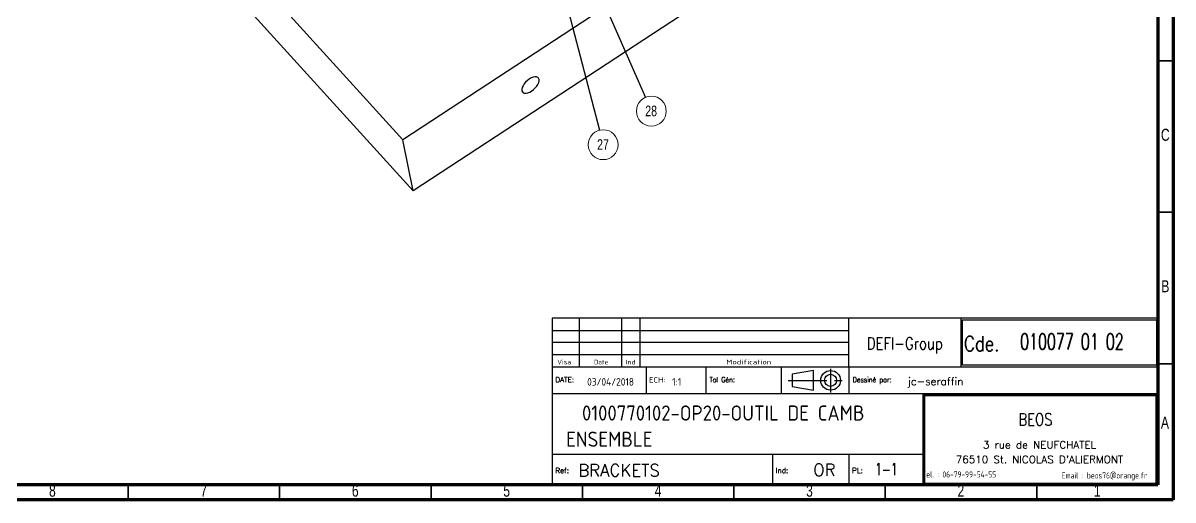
# Model space of a CAD drawing. Header units: millimetres. Extents: x 5 to 1512, y -497 to 895.
# Drawn here: x 1115.3 to 1495, y 5 to 162.5 of the extents above; entities that cross this region are included whole.
import ezdxf

# ---------------------------------------------------------------- set-up
doc = ezdxf.new("R2010")
doc.units = ezdxf.units.MM
doc.linetypes.add('CENTERX2', pattern=[20.32, 12.7, -2.54, 2.54, -2.54])
doc.layers.add('DIMENSIONS', color=176, linetype='Continuous')
doc.styles.add('SLDTEXTSTYLE0', font='ISOCP')
doc.styles.add('SLDTEXTSTYLE1', font='ROMANT', dxfattribs={"width": 0.8})
doc.styles.add('SLDTEXTSTYLE10', font='ISOCP', dxfattribs={"width": 1.385904})
doc.styles.add('SLDTEXTSTYLE11', font='ISOCP', dxfattribs={"width": 1.246461})
doc.styles.add('SLDTEXTSTYLE12', font='ROMAND')
doc.styles.add('SLDTEXTSTYLE13', font='TXT', dxfattribs={"width": 0.75})
doc.styles.add('SLDTEXTSTYLE2', font='ISOCP', dxfattribs={"width": 0.8})
doc.styles.add('SLDTEXTSTYLE3', font='ROMANS', dxfattribs={"width": 0.8})
doc.styles.add('SLDTEXTSTYLE4', font='ROMANT')
doc.styles.add('SLDTEXTSTYLE5', font='ROMANS')
doc.styles.add('SLDTEXTSTYLE6', font='ROMANT', dxfattribs={"width": 0.65})
doc.styles.add('SLDTEXTSTYLE7', font='ISOCP', dxfattribs={"width": 1.446157})
doc.styles.add('SLDTEXTSTYLE8', font='ISOCP', dxfattribs={"width": 1.294402})
doc.styles.add('SLDTEXTSTYLE9', font='ISOCP', dxfattribs={"width": 1.147311})
doc.dimstyles.new('SLDDIMSTYLE2', dxfattribs={"dimtxt": 0.18, "dimasz": 1.016, "dimexe": 0, "dimexo": 0.0625, "dimgap": 0, "dimtad": 0, "dimtih": 1, "dimtoh": 1, "dimdec": 0, "dimrnd": 1e-09, "dimzin": 0, "dimdsep": 46, "dimtxsty": 'Standard', "dimblk1": 'DOT', "dimblk2": 'DOT', "dimsah": 1, "dimcen": 0.09, "dimadec": 0, "dimazin": 0, "dimtfac": 1.016, "dimtdec": 0, "dimtofl": 0, "dimtmove": 0, "dimatfit": 3, "dimldrblk": 'DOT', "dimfxl": 1, "dimfrac": 2, "dimtolj": 1, "dimtzin": 0, "dimarcsym": 0})

# ---------------------------------------------------------------- blocks, each defined once
blk = doc.blocks.new('SW_NOTE_57')
at = {"color": 0, "linetype": 'Continuous', "lineweight": 0}
blk.add_circle((1.25, -4.78), 4.94, dxfattribs=at)
at = {"color": 0, "linetype": 'Continuous', "lineweight": 0, "insert": (1.18, -2.97), "char_height": 3.5, "attachment_point": 2, "style": 'SLDTEXTSTYLE13'}
blk.add_mtext('27', dxfattribs=at)
blk = doc.blocks.new('_Dot')
at = {"color": 0, "linetype": 'ByBlock', "lineweight": -2}
blk.add_line((-0.5, 0), (-1, 0), dxfattribs=at)
at = {"color": 0, "linetype": 'ByBlock', "const_width": 0.5}
blk.add_lwpolyline([(-0.25, 0, 1), (0.25, 0, 1)], format="xyb", close=True, dxfattribs=at)
blk = doc.blocks.new('SW_NOTE_58')
at = {"color": 0, "linetype": 'Continuous', "lineweight": 0}
blk.add_circle((1.98, -4.52), 4.94, dxfattribs=at)
at = {"color": 0, "linetype": 'Continuous', "lineweight": 0, "insert": (1.91, -2.71), "char_height": 3.5, "attachment_point": 2, "style": 'SLDTEXTSTYLE13'}
blk.add_mtext('28', dxfattribs=at)

msp = doc.modelspace()

# ---------------------------------------------------------------- linework, layer by layer
at = {"color": 7, "linetype": 'Continuous', "lineweight": 70}
for p, q in [((1495, 895), (1495, 5)), ((1490, 890), (1490, 10)), ((1490, 10), (10, 10)), ((1495, 5), (5, 5))]:
    msp.add_line(p, q, dxfattribs=at)
at = {"color": 7, "linetype": 'Continuous', "lineweight": 25}
for p, q in [((1463.293, 269.676), (1240.644, 123.932)), ((1466.686, 252.799), (1244.038, 107.055)), ((1240.644, 123.932), (1131.217, 244.491)), ((1244.038, 107.055), (1134.61, 227.613)), ((1244.038, 107.055), (1240.644, 123.932))]:
    msp.add_line(p, q, dxfattribs=at)
at = {"color": 7, "linetype": 'Continuous', "lineweight": 35}
for p, q in [((1490, 150), (1495, 150)), ((1490, 100), (1495, 100)), ((1490, 50), (1495, 50)), ((1150, 10), (1150, 5)), ((1200, 10), (1200, 5)), ((1250, 10), (1250, 5)), ((1300, 10), (1300, 5)), ((1350, 10), (1350, 5)), ((1400, 10), (1400, 5)), ((1450, 10), (1450, 5))]:
    msp.add_line(p, q, dxfattribs=at)
at = {"color": 7, "linetype": 'Continuous', "lineweight": 25, "flags": 128}
msp.add_lwpolyline([(1282.427, 143.962), (1281.806, 143.499), (1281.237, 142.962), (1280.747, 142.375), (1280.361, 141.77), (1280.098, 141.176), (1279.972, 140.622), (1279.989, 140.138), (1280.148, 139.746), (1280.442, 139.467), (1280.854, 139.315), (1281.366, 139.296), (1281.95, 139.414), (1282.578, 139.66), (1283.219, 140.023), (1283.839, 140.485), (1284.409, 141.023), (1284.899, 141.609), (1285.285, 142.215), (1285.548, 142.809), (1285.674, 143.363), (1285.657, 143.847), (1285.497, 144.239), (1285.204, 144.518), (1284.791, 144.67), (1284.28, 144.688), (1283.696, 144.571), (1283.067, 144.325), (1282.427, 143.962)], dxfattribs=at)
at = {"layer": 'DIMENSIONS', "color": 3}
for p, q in [((1388, 65), (1290, 65)), ((1299, 49), (1299, 65)), ((1313, 49), (1313, 65)), ((1319, 49), (1319, 65)), ((1290, 61), (1388, 61)), ((1388, 57), (1290, 57)), ((1290, 53), (1388, 53))]:
    msp.add_line(p, q, dxfattribs=at)
at = {"layer": 'DIMENSIONS', "color": 6}
for p, q in [((1290, 65), (1290, 10)), ((1490, 10), (1490, 65)), ((1490, 40), (1412.384, 40)), ((1412.384, 40), (1412.384, 10)), ((1489.8, 39.8), (1412.584, 39.8)), ((1412.584, 39.8), (1412.584, 10.2)), ((1489.6, 39.6), (1412.784, 39.6)), ((1412.784, 39.6), (1412.784, 10.4)), ((1489.4, 39.4), (1412.984, 39.4)), ((1412.984, 39.4), (1412.984, 10.6)), ((1489.4, 10.6), (1489.4, 39.4)), ((1489.6, 10.4), (1489.6, 39.6)), ((1489.8, 10.2), (1489.8, 39.8)), ((1290, 10), (1490, 10)), ((1412.584, 10.2), (1489.8, 10.2)), ((1412.784, 10.4), (1489.6, 10.4)), ((1412.984, 10.6), (1489.4, 10.6))]:
    msp.add_line(p, q, dxfattribs=at)
at = {"layer": 'DIMENSIONS', "color": 1}
for p, q in [((1490, 65), (1388, 65)), ((1388, 49), (1388, 65)), ((1425, 49), (1425, 65)), ((1425.5, 49.5), (1425.5, 64.5)), ((1425.5, 64.5), (1489.5, 64.5)), ((1489.5, 64.5), (1489.5, 49.5)), ((1489.5, 49.5), (1425.5, 49.5)), ((1290, 49), (1490, 49)), ((1321, 49), (1321, 40)), ((1340.731, 49), (1340.731, 40)), ((1365.62, 49), (1365.62, 40)), ((1388, 49), (1388, 40)), ((1412.384, 40), (1290, 40)), ((1412.384, 20), (1290, 20)), ((1362.792, 20), (1362.792, 10)), ((1388, 20), (1388, 10))]:
    msp.add_line(p, q, dxfattribs=at)
at = {"layer": 'DIMENSIONS'}
for p, q in [((1425.5, 49.5), (1425.5, 64.5)), ((1425.5, 64.5), (1489.5, 64.5)), ((1489.5, 64.5), (1489.5, 49.5)), ((1489.5, 49.5), (1425.5, 49.5))]:
    msp.add_line(p, q, dxfattribs=at)
at = {"layer": 'DIMENSIONS', "color": 7}
for p, q in [((1376.244, 47.75), (1369.244, 46.5)), ((1369.244, 46.5), (1369.244, 42.5)), ((1376.244, 41.25), (1376.244, 47.75)), ((1369.244, 42.5), (1376.244, 41.25))]:
    msp.add_line(p, q, dxfattribs=at)
at = {"layer": 'DIMENSIONS', "color": 3, "linetype": 'CENTERX2'}
for p, q in [((1381.934, 48.348), (1381.934, 40.513)), ((1367.946, 44.5), (1386.201, 44.5))]:
    msp.add_line(p, q, dxfattribs=at)
at = {"layer": 'DIMENSIONS', "color": 7}
for radius in [3.25, 2]:
    msp.add_circle((1381.934, 44.5), radius, dxfattribs=at)

# ---------------------------------------------------------------- block references
at = {"color": 7, "linetype": 'Continuous', "lineweight": 0}
for name, p in [('SW_NOTE_58', (1320.756, 137.908)), ('SW_NOTE_57', (1305.597, 127.079))]:
    msp.add_blockref(name, p, dxfattribs=at)

# ---------------------------------------------------------------- texts
at = {"color": 7, "linetype": 'Continuous', "lineweight": 0, "char_height": 3.969, "attachment_point": 2, "style": 'SLDTEXTSTYLE13'}
for s, insert in [('C', (1492.459, 127.56)), ('B', (1492.471, 77.56)), ('A', (1492.34, 32.56)), ('8', (1124.96, 10.06)), ('7', (1174.96, 10.06)), ('6', (1224.96, 10.06)), ('5', (1274.96, 10.06)), ('4', (1324.96, 10.06)), ('3', (1374.96, 10.06)), ('2', (1424.96, 10.06)), ('1', (1469.96, 10.06))]:
    msp.add_mtext(s, dxfattribs=dict(at, insert=insert))
at = {"layer": 'DIMENSIONS'}
for s, insert, char_height, attachment_point, style in [('DEFI-Group', (1406.42, 58.701), 4, 2, 'SLDTEXTSTYLE1'), ('Cde.', (1426, 59.126), 5, 1, 'SLDTEXTSTYLE1'), ('010077 01 02', (1444.526, 59.94), 5.29167, 1, 'SLDTEXTSTYLE6'), ('Visa', (1291.655, 51.348), 1.5671, 1, 'SLDTEXTSTYLE11'), ('Date', (1303.824, 51.283), 1.4924, 1, 'SLDTEXTSTYLE9'), ('Ind', (1314.254, 51.283), 1.4924, 1, 'SLDTEXTSTYLE10'), ('Modification', (1347.489, 51.348), 1.56705, 1, 'SLDTEXTSTYLE7'), ('DATE:', (1291.034, 45.598), 1.7277, 1, 'SLDTEXTSTYLE5'), ('Tol Gén:', (1341.952, 45.598), 1.7277, 1, 'SLDTEXTSTYLE3'), ('Dessiné par:', (1389.221, 45.598), 1.72768, 1, 'SLDTEXTSTYLE3'), ('03/04/2018', (1301.533, 45.253), 2.5, 1, 'SLDTEXTSTYLE0'), ('ECH:', (1321.911, 45.56), 1.8141, 1, 'SLDTEXTSTYLE8'), ('1:1', (1329.62, 45.24), 2.5, 1, 'SLDTEXTSTYLE0'), ('jc-seraffin', (1407.355, 45.42), 2.5, 1, 'SLDTEXTSTYLE4'), ('0100770102-OP20-OUTIL DE CAMB', (1299.839, 36.209), 5, 1, 'SLDTEXTSTYLE0'), ('BEOS', (1449.571, 33.595), 4, 2, 'SLDTEXTSTYLE1'), ('ENSEMBLE', (1294.603, 27.564), 5, 1, 'SLDTEXTSTYLE0'), ('3 rue de NEUFCHATEL', (1450.909, 24.448), 2.5, 2, 'SLDTEXTSTYLE12'), ("76510 St. NICOLAS D'ALIERMONT", (1450.903, 19.623), 2.5, 2, 'SLDTEXTSTYLE12'), ('Ref:', (1291.034, 15.598), 1.7277, 1, 'SLDTEXTSTYLE5'), ('BRACKETS', (1298.634, 16.803), 4, 1, 'SLDTEXTSTYLE4'), ('Ind:', (1363.826, 15.598), 1.7277, 1, 'SLDTEXTSTYLE5'), ('OR', (1376.194, 16.951), 4, 1, 'SLDTEXTSTYLE4'), ('PL:', (1389.034, 15.598), 1.7277, 1, 'SLDTEXTSTYLE5'), ('1-1', (1396.651, 17.173), 4, 1, 'SLDTEXTSTYLE6'), ('Tel. : 06-79-99-54-55', (1424.36, 14.429), 2, 2, 'SLDTEXTSTYLE2'), ('Email : beos76@orange.fr', (1472.372, 14.097), 2, 2, 'SLDTEXTSTYLE2')]:
    msp.add_mtext(s, dxfattribs=dict(at, insert=insert, char_height=char_height, attachment_point=attachment_point, style=style))

# ---------------------------------------------------------------- leaders
at = {"color": 7, "linetype": 'Continuous', "lineweight": 0}
for points in [[(1283.625, 222.639), (1320.756, 137.908)], [(1286.412, 200.478), (1305.597, 127.079)]]:
    msp.add_leader(points, dimstyle='SLDDIMSTYLE2', dxfattribs=at)

doc.saveas('drawing.dxf')
